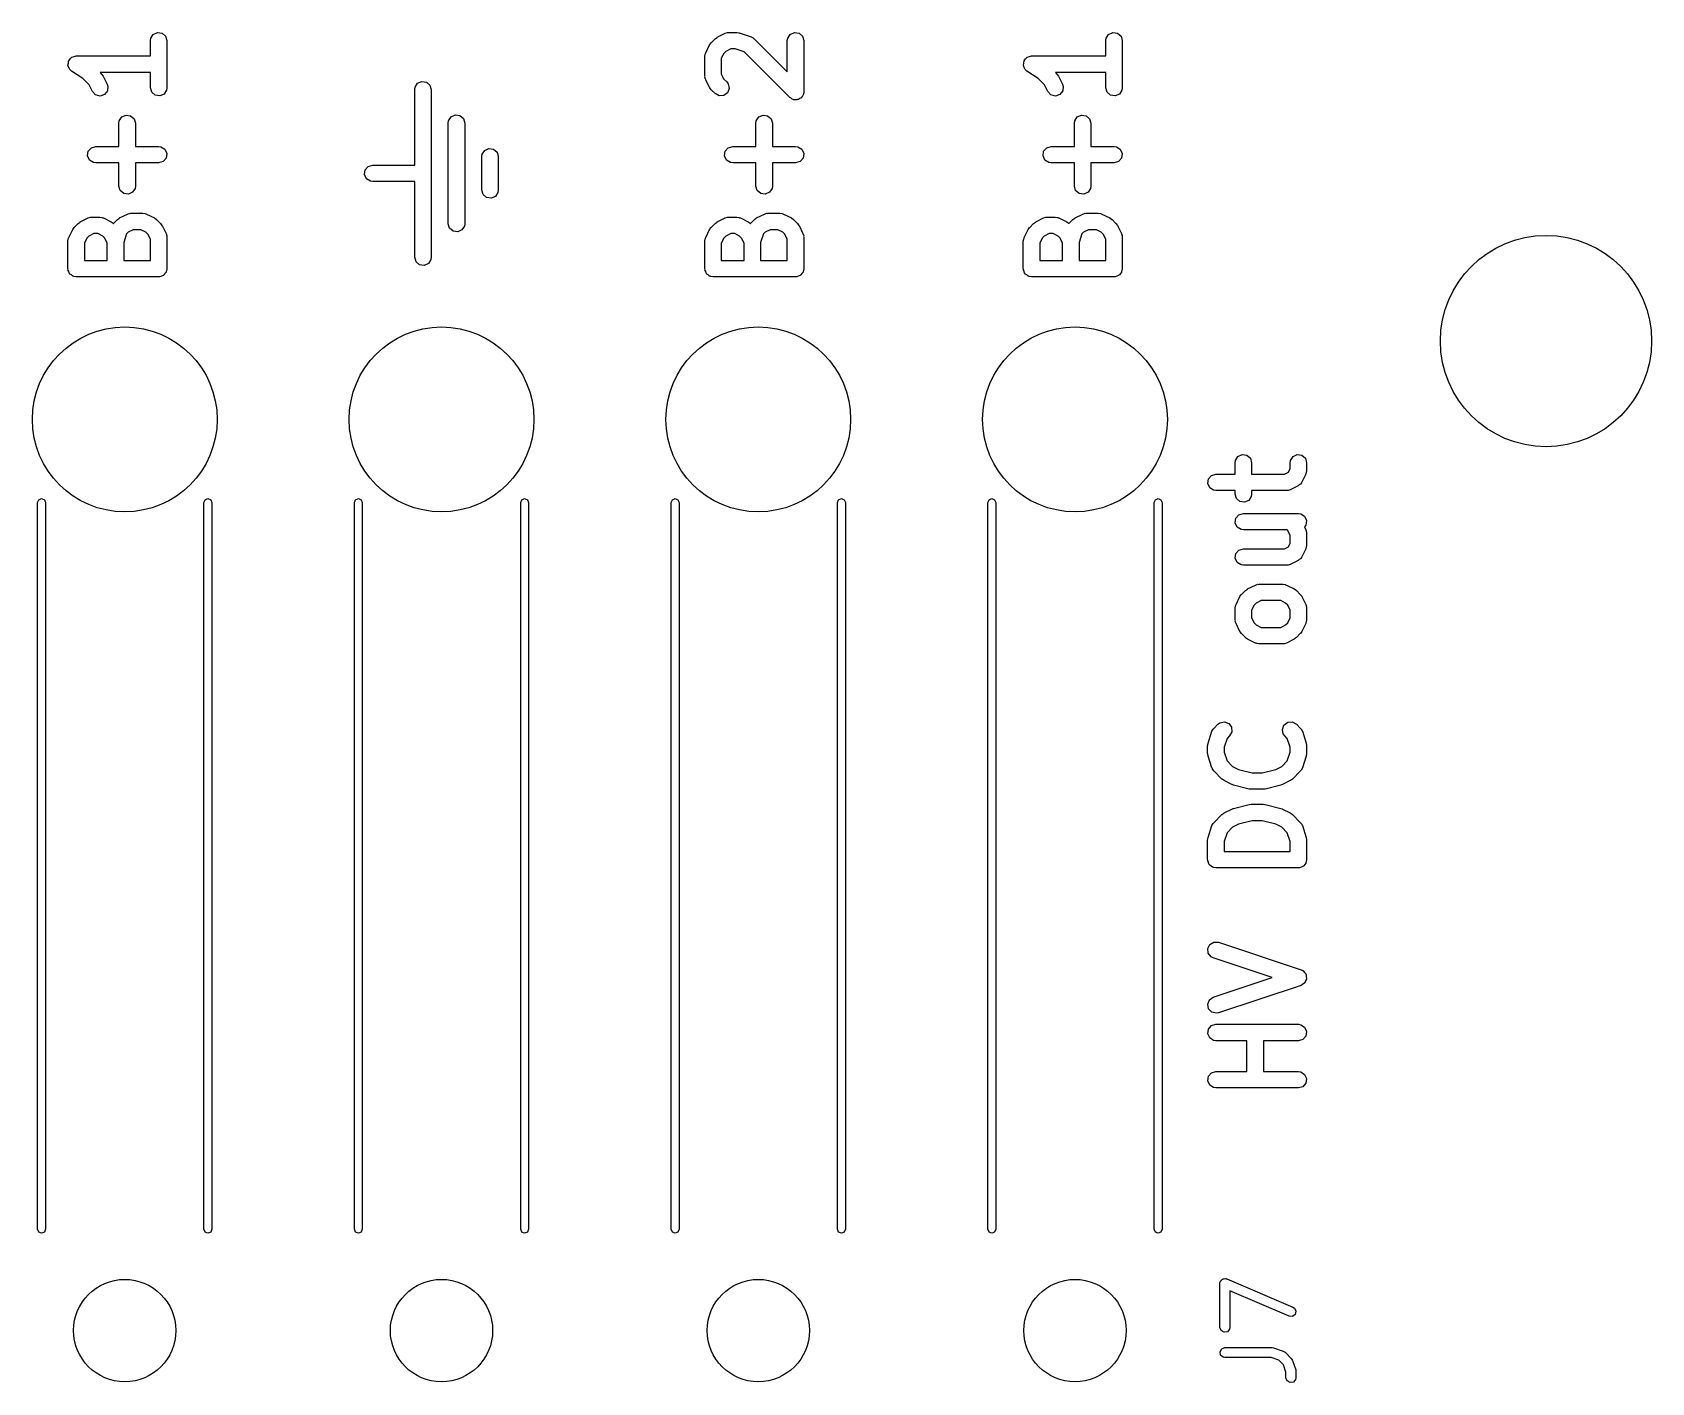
# Model space of a CAD drawing. Extents: x 37 to 259, y -144 to -45.
# Drawn here: x 91.36 to 115.9, y -65.3 to -44.85 of the extents above; entities that cross this region are included whole.
import ezdxf

# ---------------------------------------------------------------- set-up
doc = ezdxf.new("R2010")
doc.units = 0
doc.layers.add('BLACK', color=7, linetype='CONTINUOUS')

msp = doc.modelspace()

# ---------------------------------------------------------------- linework, layer by layer
at = {"layer": 'BLACK', "linetype": 'CONTINUOUS'}
for p, q in [((93.1556, -44.9445), (93.1938, -44.8854)), ((93.1938, -44.8854), (93.2579, -44.8563)), ((93.2579, -44.8563), (93.3275, -44.8664)), ((93.3275, -44.8664), (93.3807, -44.9125)), ((101.741, -44.9278), (101.86, -44.8682)), ((101.86, -44.8682), (101.894, -44.857)), ((101.894, -44.857), (101.905, -44.8582)), ((101.905, -44.8582), (101.916, -44.855)), ((101.916, -44.855), (102.035, -44.855)), ((102.035, -44.855), (102.07, -44.8602)), ((102.07, -44.8602), (102.072, -44.8614)), ((102.072, -44.8614), (102.074, -44.8615)), ((102.074, -44.8615), (102.253, -44.921)), ((102.808, -44.9445), (102.846, -44.8854)), ((102.846, -44.8854), (102.91, -44.8563)), ((102.91, -44.8563), (102.98, -44.8664)), ((102.98, -44.8664), (103.033, -44.9125)), ((107.634, -44.9445), (107.672, -44.8854)), ((107.672, -44.8854), (107.736, -44.8563)), ((107.736, -44.8563), (107.806, -44.8664)), ((107.806, -44.8664), (107.859, -44.9125)), ((93.1505, -44.98), (93.1556, -44.9445)), ((93.1505, -45.2122), (93.1505, -44.98)), ((93.3807, -44.9125), (93.4005, -44.98)), ((93.4005, -44.98), (93.4005, -45.6943)), ((101.566, -45.1622), (101.625, -45.0432)), ((101.625, -45.0432), (101.646, -45.0137)), ((101.646, -45.0137), (101.648, -45.0126)), ((101.648, -45.0126), (101.649, -45.0107)), ((101.649, -45.0107), (101.708, -44.9512)), ((101.708, -44.9512), (101.737, -44.9297)), ((101.737, -44.9297), (101.739, -44.9293)), ((101.739, -44.9293), (101.741, -44.9278)), ((101.871, -45.1423), (101.84, -45.1731)), ((101.945, -45.105), (101.871, -45.1423)), ((102.014, -45.105), (101.945, -45.105)), ((102.146, -45.1488), (102.014, -45.105)), ((102.839, -45.8422), (102.146, -45.1488)), ((102.253, -44.921), (102.285, -44.9371)), ((102.285, -44.9371), (102.292, -44.9458)), ((102.292, -44.9458), (102.302, -44.9512)), ((102.302, -44.9512), (102.802, -45.4521)), ((102.802, -44.98), (102.808, -44.9445)), ((102.802, -45.4521), (102.802, -44.98)), ((103.033, -44.9125), (103.052, -44.98)), ((103.052, -44.98), (103.052, -45.7539)), ((107.628, -44.98), (107.634, -44.9445)), ((107.628, -45.2122), (107.628, -44.98)), ((107.859, -44.9125), (107.878, -44.98)), ((107.878, -44.98), (107.878, -45.6943)), ((91.9014, -45.3527), (91.9069, -45.3189)), ((91.9019, -45.3537), (91.9014, -45.3527)), ((91.9017, -45.3548), (91.9019, -45.3537)), ((91.9159, -45.3859), (91.9017, -45.3548)), ((91.9069, -45.3189), (91.9118, -45.2852)), ((91.9118, -45.2852), (91.9126, -45.2843)), ((91.9126, -45.2843), (91.9127, -45.2832)), ((91.9127, -45.2832), (91.9356, -45.2578)), ((91.9295, -45.4172), (91.9159, -45.3859)), ((91.9356, -45.2578), (91.9579, -45.232)), ((91.9579, -45.232), (91.959, -45.2317)), ((91.959, -45.2317), (91.9598, -45.2308)), ((91.9598, -45.2308), (91.9927, -45.2218)), ((91.9927, -45.2218), (92.0255, -45.2122)), ((92.0255, -45.2122), (93.1505, -45.2122)), ((101.552, -45.2181), (101.558, -45.1826)), ((101.552, -45.5158), (101.552, -45.2181)), ((101.558, -45.1826), (101.564, -45.1732)), ((101.564, -45.1732), (101.566, -45.1622)), ((101.84, -45.1731), (101.802, -45.2477)), ((101.802, -45.2477), (101.802, -45.4863)), ((106.379, -45.3527), (106.385, -45.3189)), ((106.38, -45.3537), (106.379, -45.3527)), ((106.38, -45.3548), (106.38, -45.3537)), ((106.394, -45.3859), (106.38, -45.3548)), ((106.385, -45.3189), (106.39, -45.2852)), ((106.39, -45.2852), (106.391, -45.2843)), ((106.391, -45.2832), (106.414, -45.2578)), ((106.391, -45.2843), (106.391, -45.2832)), ((106.407, -45.4172), (106.394, -45.3859)), ((106.414, -45.2578), (106.436, -45.232)), ((106.436, -45.232), (106.437, -45.2317)), ((106.437, -45.2317), (106.438, -45.2308)), ((106.438, -45.2308), (106.471, -45.2218)), ((106.471, -45.2218), (106.503, -45.2122)), ((106.503, -45.2122), (107.628, -45.2122)), ((91.9306, -45.4182), (91.9295, -45.4172)), ((91.9309, -45.4189), (91.9306, -45.4182)), ((91.9324, -45.4199), (91.9309, -45.4189)), ((91.9561, -45.4412), (91.9324, -45.4199)), ((92.1244, -45.5534), (91.9561, -45.4412)), ((92.2204, -45.6493), (92.1244, -45.5534)), ((93.1505, -45.4622), (92.3868, -45.4622)), ((92.3868, -45.4622), (92.4115, -45.4869)), ((92.4115, -45.4869), (92.4329, -45.5156)), ((92.4329, -45.5156), (92.4334, -45.5178)), ((92.4334, -45.5178), (92.4349, -45.5194)), ((92.4349, -45.5194), (92.4944, -45.6384)), ((92.4944, -45.6384), (92.5057, -45.6725)), ((93.1505, -45.6943), (93.1505, -45.4622)), ((97.1621, -45.6845), (97.2003, -45.6254)), ((97.2003, -45.6254), (97.2644, -45.5962)), ((97.2644, -45.5962), (97.334, -45.6063)), ((97.334, -45.6063), (97.3872, -45.6525)), ((101.556, -45.5265), (101.552, -45.5158)), ((101.554, -45.5376), (101.556, -45.5265)), ((101.566, -45.5717), (101.554, -45.5376)), ((101.625, -45.6907), (101.566, -45.5717)), ((101.802, -45.4863), (101.84, -45.5608)), ((101.84, -45.5608), (101.885, -45.6059)), ((101.885, -45.6059), (101.906, -45.6347)), ((101.906, -45.6347), (101.921, -45.7035)), ((106.409, -45.4182), (106.407, -45.4172)), ((106.409, -45.4189), (106.409, -45.4182)), ((106.41, -45.4199), (106.409, -45.4189)), ((106.434, -45.4412), (106.41, -45.4199)), ((106.602, -45.5534), (106.434, -45.4412)), ((106.698, -45.6493), (106.602, -45.5534)), ((107.628, -45.4622), (106.865, -45.4622)), ((106.865, -45.4622), (106.889, -45.4869)), ((106.889, -45.4869), (106.911, -45.5156)), ((106.911, -45.5156), (106.911, -45.5178)), ((106.911, -45.5178), (106.913, -45.5194)), ((106.913, -45.5194), (106.972, -45.6384)), ((106.972, -45.6384), (106.984, -45.6725)), ((107.628, -45.6943), (107.628, -45.4622)), ((92.2708, -45.7502), (92.2204, -45.6493)), ((92.3187, -45.8018), (92.2708, -45.7502)), ((92.3869, -45.8193), (92.3187, -45.8018)), ((92.4537, -45.7971), (92.3869, -45.8193)), ((92.498, -45.7424), (92.4537, -45.7971)), ((92.5057, -45.6725), (92.498, -45.7424)), ((93.1703, -45.7619), (93.1505, -45.6943)), ((93.2234, -45.808), (93.1703, -45.7619)), ((93.2931, -45.8181), (93.2234, -45.808)), ((93.3572, -45.789), (93.2931, -45.8181)), ((93.3953, -45.7298), (93.3572, -45.789)), ((93.4005, -45.6943), (93.3953, -45.7298)), ((97.157, -45.72), (97.1621, -45.6845)), ((97.157, -46.865), (97.157, -45.72)), ((97.3872, -45.6525), (97.407, -45.72)), ((97.407, -45.72), (97.407, -48.26)), ((101.627, -45.6923), (101.625, -45.6907)), ((101.627, -45.6945), (101.627, -45.6923)), ((101.649, -45.7232), (101.627, -45.6945)), ((101.708, -45.7827), (101.649, -45.7232)), ((101.77, -45.8165), (101.708, -45.7827)), ((101.84, -45.8115), (101.77, -45.8165)), ((101.896, -45.7694), (101.84, -45.8115)), ((101.921, -45.7035), (101.896, -45.7694)), ((102.859, -45.8529), (102.839, -45.8422)), ((102.875, -45.8675), (102.859, -45.8529)), ((102.889, -45.8695), (102.875, -45.8675)), ((102.901, -45.876), (102.889, -45.8695)), ((102.923, -45.8744), (102.901, -45.876)), ((102.945, -45.8776), (102.923, -45.8744)), ((102.957, -45.872), (102.945, -45.8776)), ((102.971, -45.871), (102.957, -45.872)), ((102.989, -45.8577), (102.971, -45.871)), ((103.009, -45.8485), (102.989, -45.8577)), ((103.017, -45.8371), (103.009, -45.8485)), ((103.027, -45.8289), (103.017, -45.8371)), ((103.035, -45.8081), (103.027, -45.8289)), ((103.047, -45.7894), (103.035, -45.8081)), ((103.051, -45.7673), (103.047, -45.7894)), ((103.052, -45.763), (103.051, -45.7673)), ((103.052, -45.7539), (103.052, -45.7603)), ((103.052, -45.7603), (103.052, -45.763)), ((106.749, -45.7502), (106.698, -45.6493)), ((106.797, -45.8018), (106.749, -45.7502)), ((106.865, -45.8193), (106.797, -45.8018)), ((106.932, -45.7971), (106.865, -45.8193)), ((106.976, -45.7424), (106.932, -45.7971)), ((106.984, -45.6725), (106.976, -45.7424)), ((107.648, -45.7619), (107.628, -45.6943)), ((107.701, -45.808), (107.648, -45.7619)), ((107.771, -45.8181), (107.701, -45.808)), ((107.835, -45.789), (107.771, -45.8181)), ((107.873, -45.7298), (107.835, -45.789)), ((107.878, -45.6943), (107.873, -45.7298)), ((92.7176, -46.1354), (92.7817, -46.1063)), ((92.7817, -46.1063), (92.8513, -46.1164)), ((92.8513, -46.1164), (92.9045, -46.1625)), ((97.7083, -46.1334), (97.7724, -46.1042)), ((97.7724, -46.1042), (97.842, -46.1143)), ((97.842, -46.1143), (97.8952, -46.1605)), ((102.37, -46.1354), (102.434, -46.1063)), ((102.434, -46.1063), (102.503, -46.1164)), ((102.503, -46.1164), (102.556, -46.1625)), ((107.196, -46.1354), (107.26, -46.1063)), ((107.26, -46.1063), (107.329, -46.1164)), ((107.329, -46.1164), (107.382, -46.1625)), ((92.6743, -46.23), (92.6794, -46.1945)), ((92.6743, -46.5812), (92.6743, -46.23)), ((92.6794, -46.1945), (92.7176, -46.1354)), ((92.9045, -46.1625), (92.9243, -46.23)), ((92.9243, -46.23), (92.9243, -46.5812)), ((97.665, -46.228), (97.6701, -46.1925)), ((97.665, -47.752), (97.665, -46.228)), ((97.6701, -46.1925), (97.7083, -46.1334)), ((97.8952, -46.1605), (97.915, -46.228)), ((97.915, -46.228), (97.915, -47.752)), ((102.326, -46.23), (102.331, -46.1945)), ((102.326, -46.5812), (102.326, -46.23)), ((102.331, -46.1945), (102.37, -46.1354)), ((102.556, -46.1625), (102.576, -46.23)), ((102.576, -46.23), (102.576, -46.5812)), ((107.152, -46.23), (107.157, -46.1945)), ((107.152, -46.5812), (107.152, -46.23)), ((107.157, -46.1945), (107.196, -46.1354)), ((107.382, -46.1625), (107.402, -46.23)), ((107.402, -46.23), (107.402, -46.5812)), ((92.2094, -46.6542), (92.2556, -46.601)), ((92.2556, -46.601), (92.3231, -46.5812)), ((92.3231, -46.5812), (92.6743, -46.5812)), ((92.9243, -46.5812), (93.2755, -46.5812)), ((93.2755, -46.5812), (93.311, -46.5864)), ((93.311, -46.5864), (93.3701, -46.6246)), ((98.2163, -46.6414), (98.2804, -46.6122)), ((98.2804, -46.6122), (98.35, -46.6223)), ((101.861, -46.6542), (101.908, -46.601)), ((101.908, -46.601), (101.975, -46.5812)), ((101.975, -46.5812), (102.326, -46.5812)), ((102.576, -46.5812), (102.927, -46.5812)), ((102.927, -46.5812), (102.963, -46.5864)), ((102.963, -46.5864), (103.022, -46.6246)), ((106.687, -46.6542), (106.734, -46.601)), ((106.734, -46.601), (106.801, -46.5812)), ((106.801, -46.5812), (107.152, -46.5812)), ((107.402, -46.5812), (107.753, -46.5812)), ((107.753, -46.5812), (107.789, -46.5864)), ((107.789, -46.5864), (107.848, -46.6246)), ((92.1993, -46.7239), (92.2094, -46.6542)), ((92.2285, -46.7879), (92.1993, -46.7239)), ((92.2876, -46.8261), (92.2285, -46.7879)), ((92.3231, -46.8312), (92.2876, -46.8261)), ((92.6743, -46.8312), (92.3231, -46.8312)), ((92.6743, -47.1824), (92.6743, -46.8312)), ((93.2755, -46.8312), (92.9243, -46.8312)), ((92.9243, -46.8312), (92.9243, -47.1824)), ((93.343, -46.8114), (93.2755, -46.8312)), ((93.3891, -46.7583), (93.343, -46.8114)), ((93.3701, -46.6246), (93.3992, -46.6886)), ((93.3992, -46.6886), (93.3891, -46.7583)), ((96.4525, -46.8848), (96.52, -46.865)), ((96.52, -46.865), (97.157, -46.865)), ((98.173, -46.736), (98.1781, -46.7005)), ((98.173, -47.244), (98.173, -46.736)), ((98.1781, -46.7005), (98.2163, -46.6414)), ((98.35, -46.6223), (98.4032, -46.6685)), ((98.4032, -46.6685), (98.423, -46.736)), ((98.423, -46.736), (98.423, -47.244)), ((101.851, -46.7239), (101.861, -46.6542)), ((101.88, -46.7879), (101.851, -46.7239)), ((101.94, -46.8261), (101.88, -46.7879)), ((101.975, -46.8312), (101.94, -46.8261)), ((102.326, -46.8312), (101.975, -46.8312)), ((102.326, -47.1824), (102.326, -46.8312)), ((102.927, -46.8312), (102.576, -46.8312)), ((102.576, -46.8312), (102.576, -47.1824)), ((102.995, -46.8114), (102.927, -46.8312)), ((103.041, -46.7583), (102.995, -46.8114)), ((103.022, -46.6246), (103.051, -46.6886)), ((103.051, -46.6886), (103.041, -46.7583)), ((106.677, -46.7239), (106.687, -46.6542)), ((106.706, -46.7879), (106.677, -46.7239)), ((106.766, -46.8261), (106.706, -46.7879)), ((106.801, -46.8312), (106.766, -46.8261)), ((107.152, -46.8312), (106.801, -46.8312)), ((107.152, -47.1824), (107.152, -46.8312)), ((107.753, -46.8312), (107.402, -46.8312)), ((107.402, -46.8312), (107.402, -47.1824)), ((107.821, -46.8114), (107.753, -46.8312)), ((107.867, -46.7583), (107.821, -46.8114)), ((107.848, -46.6246), (107.877, -46.6886)), ((107.877, -46.6886), (107.867, -46.7583)), ((96.3962, -47.0076), (96.4063, -46.938)), ((96.4254, -47.0717), (96.3962, -47.0076)), ((96.4063, -46.938), (96.4525, -46.8848)), ((96.4845, -47.1099), (96.4254, -47.0717)), ((96.52, -47.115), (96.4845, -47.1099)), ((92.6941, -47.25), (92.6743, -47.1824)), ((92.7472, -47.2961), (92.6941, -47.25)), ((92.8169, -47.3062), (92.7472, -47.2961)), ((92.881, -47.2771), (92.8169, -47.3062)), ((92.9191, -47.2179), (92.881, -47.2771)), ((92.9243, -47.1824), (92.9191, -47.2179)), ((97.157, -47.115), (96.52, -47.115)), ((97.157, -48.26), (97.157, -47.115)), ((98.1928, -47.3115), (98.173, -47.244)), ((98.246, -47.3577), (98.1928, -47.3115)), ((98.3156, -47.3678), (98.246, -47.3577)), ((98.3797, -47.3386), (98.3156, -47.3678)), ((98.4179, -47.2795), (98.3797, -47.3386)), ((98.423, -47.244), (98.4179, -47.2795)), ((102.346, -47.25), (102.326, -47.1824)), ((102.399, -47.2961), (102.346, -47.25)), ((102.469, -47.3062), (102.399, -47.2961)), ((102.533, -47.2771), (102.469, -47.3062)), ((102.571, -47.2179), (102.533, -47.2771)), ((102.576, -47.1824), (102.571, -47.2179)), ((107.172, -47.25), (107.152, -47.1824)), ((107.225, -47.2961), (107.172, -47.25)), ((107.295, -47.3062), (107.225, -47.2961)), ((107.359, -47.2771), (107.295, -47.3062)), ((107.397, -47.2179), (107.359, -47.2771)), ((107.402, -47.1824), (107.397, -47.2179)), ((92.8029, -47.6063), (92.837, -47.5951)), ((92.837, -47.5951), (92.8481, -47.5963)), ((92.8481, -47.5963), (92.8588, -47.5931)), ((92.8588, -47.5931), (93.0374, -47.5931)), ((93.0374, -47.5931), (93.0729, -47.5983)), ((93.0729, -47.5983), (93.0823, -47.6044)), ((102.455, -47.6063), (102.489, -47.5951)), ((102.489, -47.5951), (102.5, -47.5963)), ((102.5, -47.5963), (102.511, -47.5931)), ((102.511, -47.5931), (102.689, -47.5931)), ((102.689, -47.5931), (102.725, -47.5983)), ((102.725, -47.5983), (102.734, -47.6044)), ((107.281, -47.6063), (107.315, -47.5951)), ((107.315, -47.5951), (107.326, -47.5963)), ((107.326, -47.5963), (107.337, -47.5931)), ((107.337, -47.5931), (107.515, -47.5931)), ((107.515, -47.5931), (107.551, -47.5983)), ((107.551, -47.5983), (107.56, -47.6044)), ((91.9137, -47.9599), (91.9732, -47.8408)), ((91.9732, -47.8408), (91.9937, -47.8114)), ((91.9937, -47.8114), (91.9956, -47.8102)), ((91.9956, -47.8102), (91.9966, -47.8083)), ((91.9966, -47.8083), (92.0561, -47.7488)), ((92.0561, -47.7488), (92.0849, -47.7273)), ((92.0849, -47.7273), (92.087, -47.7269)), ((92.087, -47.7269), (92.0886, -47.7254)), ((92.0886, -47.7254), (92.2077, -47.6659)), ((92.2077, -47.6659), (92.2417, -47.6546)), ((92.2417, -47.6546), (92.2528, -47.6558)), ((92.2528, -47.6558), (92.2636, -47.6527)), ((92.2636, -47.6527), (92.3826, -47.6527)), ((92.3826, -47.6527), (92.4181, -47.6578)), ((92.4181, -47.6578), (92.4275, -47.6639)), ((92.4275, -47.6639), (92.4385, -47.6659)), ((92.4385, -47.6659), (92.5576, -47.7254)), ((92.5576, -47.7254), (92.587, -47.7459)), ((92.587, -47.7459), (92.5881, -47.7478)), ((92.5881, -47.7478), (92.5901, -47.7488)), ((92.5901, -47.7488), (92.5912, -47.75)), ((92.5912, -47.75), (92.5918, -47.7488)), ((92.5918, -47.7488), (92.6514, -47.6893)), ((92.6514, -47.6893), (92.6801, -47.6678)), ((92.6801, -47.6678), (92.6823, -47.6674)), ((92.6823, -47.6674), (92.6839, -47.6659)), ((92.6839, -47.6659), (92.8029, -47.6063)), ((92.8883, -47.8431), (92.8138, -47.8804)), ((93.0079, -47.8431), (92.8883, -47.8431)), ((93.0824, -47.8804), (93.0079, -47.8431)), ((93.0823, -47.6044), (93.0933, -47.6063)), ((93.0933, -47.6063), (93.2123, -47.6659)), ((93.2123, -47.6659), (93.2418, -47.6863)), ((93.2418, -47.6863), (93.2429, -47.6882)), ((93.2429, -47.6882), (93.2448, -47.6893)), ((93.2448, -47.6893), (93.3043, -47.7488)), ((93.3043, -47.7488), (93.3258, -47.7775)), ((93.3258, -47.7775), (93.3263, -47.7797)), ((93.3263, -47.7797), (93.3278, -47.7813)), ((93.3278, -47.7813), (93.3873, -47.9003)), ((97.6848, -47.8195), (97.665, -47.752)), ((97.738, -47.8657), (97.6848, -47.8195)), ((97.8717, -47.8466), (97.8076, -47.8758)), ((97.9099, -47.7875), (97.8717, -47.8466)), ((97.915, -47.752), (97.9099, -47.7875)), ((101.566, -47.9599), (101.625, -47.8408)), ((101.625, -47.8408), (101.646, -47.8114)), ((101.646, -47.8114), (101.648, -47.8102)), ((101.648, -47.8102), (101.649, -47.8083)), ((101.649, -47.8083), (101.708, -47.7488)), ((101.708, -47.7488), (101.737, -47.7273)), ((101.737, -47.7273), (101.739, -47.7269)), ((101.739, -47.7269), (101.741, -47.7254)), ((101.741, -47.7254), (101.86, -47.6659)), ((101.86, -47.6659), (101.894, -47.6546)), ((101.894, -47.6546), (101.905, -47.6558)), ((101.905, -47.6558), (101.916, -47.6527)), ((101.916, -47.6527), (102.035, -47.6527)), ((102.035, -47.6527), (102.07, -47.6578)), ((102.07, -47.6578), (102.08, -47.6639)), ((102.08, -47.6639), (102.091, -47.6659)), ((102.091, -47.6659), (102.21, -47.7254)), ((102.21, -47.7254), (102.239, -47.7459)), ((102.239, -47.7459), (102.24, -47.7478)), ((102.24, -47.7478), (102.242, -47.7488)), ((102.242, -47.7488), (102.243, -47.75)), ((102.243, -47.75), (102.244, -47.7488)), ((102.244, -47.7488), (102.303, -47.6893)), ((102.303, -47.6893), (102.332, -47.6678)), ((102.332, -47.6678), (102.334, -47.6674)), ((102.334, -47.6674), (102.336, -47.6659)), ((102.336, -47.6659), (102.455, -47.6063)), ((102.54, -47.8431), (102.466, -47.8804)), ((102.66, -47.8431), (102.54, -47.8431)), ((102.734, -47.8804), (102.66, -47.8431)), ((102.734, -47.6044), (102.745, -47.6063)), ((102.745, -47.6063), (102.864, -47.6659)), ((102.864, -47.6659), (102.894, -47.6863)), ((102.894, -47.6863), (102.895, -47.6882)), ((102.895, -47.6882), (102.897, -47.6893)), ((102.897, -47.6893), (102.956, -47.7488)), ((102.956, -47.7488), (102.978, -47.7775)), ((102.978, -47.7775), (102.978, -47.7797)), ((102.978, -47.7797), (102.98, -47.7813)), ((102.98, -47.7813), (103.039, -47.9003)), ((106.392, -47.9599), (106.451, -47.8408)), ((106.451, -47.8408), (106.472, -47.8114)), ((106.472, -47.8114), (106.474, -47.8102)), ((106.474, -47.8102), (106.475, -47.8083)), ((106.475, -47.8083), (106.534, -47.7488)), ((106.534, -47.7488), (106.563, -47.7273)), ((106.563, -47.7273), (106.565, -47.7269)), ((106.565, -47.7269), (106.567, -47.7254)), ((106.567, -47.7254), (106.686, -47.6659)), ((106.686, -47.6659), (106.72, -47.6546)), ((106.72, -47.6546), (106.731, -47.6558)), ((106.731, -47.6558), (106.742, -47.6527)), ((106.742, -47.6527), (106.861, -47.6527)), ((106.861, -47.6527), (106.896, -47.6578)), ((106.896, -47.6578), (106.906, -47.6639)), ((106.906, -47.6639), (106.917, -47.6659)), ((106.917, -47.6659), (107.036, -47.7254)), ((107.036, -47.7254), (107.065, -47.7459)), ((107.065, -47.7459), (107.066, -47.7478)), ((107.066, -47.7478), (107.068, -47.7488)), ((107.068, -47.7488), (107.069, -47.75)), ((107.069, -47.75), (107.07, -47.7488)), ((107.07, -47.7488), (107.129, -47.6893)), ((107.129, -47.6893), (107.158, -47.6678)), ((107.158, -47.6678), (107.16, -47.6674)), ((107.16, -47.6674), (107.162, -47.6659)), ((107.162, -47.6659), (107.281, -47.6063)), ((107.366, -47.8431), (107.292, -47.8804)), ((107.486, -47.8431), (107.366, -47.8431)), ((107.56, -47.8804), (107.486, -47.8431)), ((107.56, -47.6044), (107.571, -47.6063)), ((107.571, -47.6063), (107.69, -47.6659)), ((107.69, -47.6659), (107.72, -47.6863)), ((107.72, -47.6863), (107.721, -47.6882)), ((107.721, -47.6882), (107.723, -47.6893)), ((107.723, -47.6893), (107.782, -47.7488)), ((107.782, -47.7488), (107.804, -47.7775)), ((107.804, -47.7775), (107.804, -47.7797)), ((107.804, -47.7797), (107.806, -47.7813)), ((107.806, -47.7813), (107.865, -47.9003)), ((91.9005, -48.0158), (91.9056, -47.9803)), ((91.9005, -48.4324), (91.9005, -48.0158)), ((91.9056, -47.9803), (91.9117, -47.9709)), ((91.9117, -47.9709), (91.9137, -47.9599)), ((92.1877, -47.9708), (92.1505, -48.0453)), ((92.1505, -48.0453), (92.1505, -48.3074)), ((92.2186, -47.9399), (92.1877, -47.9708)), ((92.2931, -47.9027), (92.2186, -47.9399)), ((92.3531, -47.9027), (92.2931, -47.9027)), ((92.4276, -47.9399), (92.3531, -47.9027)), ((92.4585, -47.9708), (92.4276, -47.9399)), ((92.4957, -48.0453), (92.4585, -47.9708)), ((92.4957, -48.3074), (92.4957, -48.0453)), ((92.7895, -47.9047), (92.7457, -48.036)), ((92.7457, -48.036), (92.7457, -48.3074)), ((92.8138, -47.8804), (92.7895, -47.9047)), ((93.1132, -47.9112), (93.0824, -47.8804)), ((93.1505, -47.9857), (93.1132, -47.9112)), ((93.1505, -48.3074), (93.1505, -47.9857)), ((93.3873, -47.9003), (93.3986, -47.9344)), ((93.3986, -47.9344), (93.3973, -47.9455)), ((93.3973, -47.9455), (93.4005, -47.9562)), ((93.4005, -47.9562), (93.4005, -48.4324)), ((97.8076, -47.8758), (97.738, -47.8657)), ((101.552, -48.0158), (101.558, -47.9803)), ((101.552, -48.4324), (101.552, -48.0158)), ((101.558, -47.9803), (101.564, -47.9709)), ((101.564, -47.9709), (101.566, -47.9599)), ((101.84, -47.9708), (101.802, -48.0453)), ((101.802, -48.0453), (101.802, -48.3074)), ((101.871, -47.9399), (101.84, -47.9708)), ((101.945, -47.9027), (101.871, -47.9399)), ((102.005, -47.9027), (101.945, -47.9027)), ((102.08, -47.9399), (102.005, -47.9027)), ((102.11, -47.9708), (102.08, -47.9399)), ((102.148, -48.0453), (102.11, -47.9708)), ((102.148, -48.3074), (102.148, -48.0453)), ((102.441, -47.9047), (102.398, -48.036)), ((102.398, -48.036), (102.398, -48.3074)), ((102.466, -47.8804), (102.441, -47.9047)), ((102.765, -47.9112), (102.734, -47.8804)), ((102.802, -47.9857), (102.765, -47.9112)), ((102.802, -48.3074), (102.802, -47.9857)), ((103.039, -47.9003), (103.051, -47.9344)), ((103.051, -47.9344), (103.049, -47.9455)), ((103.049, -47.9455), (103.052, -47.9562)), ((103.052, -47.9562), (103.052, -48.4324)), ((106.378, -48.0158), (106.384, -47.9803)), ((106.378, -48.4324), (106.378, -48.0158)), ((106.384, -47.9803), (106.39, -47.9709)), ((106.39, -47.9709), (106.392, -47.9599)), ((106.666, -47.9708), (106.628, -48.0453)), ((106.628, -48.0453), (106.628, -48.3074)), ((106.697, -47.9399), (106.666, -47.9708)), ((106.771, -47.9027), (106.697, -47.9399)), ((106.831, -47.9027), (106.771, -47.9027)), ((106.906, -47.9399), (106.831, -47.9027)), ((106.936, -47.9708), (106.906, -47.9399)), ((106.974, -48.0453), (106.936, -47.9708)), ((106.974, -48.3074), (106.974, -48.0453)), ((107.267, -47.9047), (107.224, -48.036)), ((107.224, -48.036), (107.224, -48.3074)), ((107.292, -47.8804), (107.267, -47.9047)), ((107.591, -47.9112), (107.56, -47.8804)), ((107.628, -47.9857), (107.591, -47.9112)), ((107.628, -48.3074), (107.628, -47.9857)), ((107.865, -47.9003), (107.877, -47.9344)), ((107.877, -47.9344), (107.875, -47.9455)), ((107.875, -47.9455), (107.878, -47.9562)), ((107.878, -47.9562), (107.878, -48.4324)), ((92.1505, -48.3074), (92.4957, -48.3074)), ((92.7457, -48.3074), (93.1505, -48.3074)), ((97.1768, -48.3275), (97.157, -48.26)), ((97.23, -48.3737), (97.1768, -48.3275)), ((97.4019, -48.2955), (97.3637, -48.3546)), ((97.407, -48.26), (97.4019, -48.2955)), ((101.802, -48.3074), (102.148, -48.3074)), ((102.398, -48.3074), (102.802, -48.3074)), ((106.628, -48.3074), (106.974, -48.3074)), ((107.224, -48.3074), (107.628, -48.3074)), ((91.903, -48.4411), (91.9005, -48.4324)), ((91.9017, -48.45), (91.903, -48.4411)), ((91.9128, -48.4743), (91.9017, -48.45)), ((91.9203, -48.5), (91.9128, -48.4743)), ((91.9271, -48.5059), (91.9203, -48.5)), ((91.9309, -48.5141), (91.9271, -48.5059)), ((91.9533, -48.5286), (91.9309, -48.5141)), ((91.9734, -48.5461), (91.9533, -48.5286)), ((91.9824, -48.5474), (91.9734, -48.5461)), ((91.99, -48.5523), (91.9824, -48.5474)), ((92.0255, -48.5574), (91.99, -48.5523)), ((93.2755, -48.5574), (92.0255, -48.5574)), ((93.2841, -48.5549), (93.2755, -48.5574)), ((93.2931, -48.5562), (93.2841, -48.5549)), ((93.3174, -48.5451), (93.2931, -48.5562)), ((93.343, -48.5376), (93.3174, -48.5451)), ((93.3489, -48.5308), (93.343, -48.5376)), ((93.3572, -48.5271), (93.3489, -48.5308)), ((93.3716, -48.5046), (93.3572, -48.5271)), ((93.3891, -48.4845), (93.3716, -48.5046)), ((93.3904, -48.4755), (93.3891, -48.4845)), ((93.3953, -48.4679), (93.3904, -48.4755)), ((93.4005, -48.4324), (93.3953, -48.4679)), ((97.2996, -48.3838), (97.23, -48.3737)), ((97.3637, -48.3546), (97.2996, -48.3838)), ((101.555, -48.4411), (101.552, -48.4324)), ((101.554, -48.45), (101.555, -48.4411)), ((101.565, -48.4743), (101.554, -48.45)), ((101.572, -48.5), (101.565, -48.4743)), ((101.579, -48.5059), (101.572, -48.5)), ((101.583, -48.5141), (101.579, -48.5059)), ((101.605, -48.5286), (101.583, -48.5141)), ((101.625, -48.5461), (101.605, -48.5286)), ((101.634, -48.5474), (101.625, -48.5461)), ((101.642, -48.5523), (101.634, -48.5474)), ((101.677, -48.5574), (101.642, -48.5523)), ((102.927, -48.5574), (101.677, -48.5574)), ((102.936, -48.5549), (102.927, -48.5574)), ((102.945, -48.5562), (102.936, -48.5549)), ((102.969, -48.5451), (102.945, -48.5562)), ((102.995, -48.5376), (102.969, -48.5451)), ((103.001, -48.5308), (102.995, -48.5376)), ((103.009, -48.5271), (103.001, -48.5308)), ((103.024, -48.5046), (103.009, -48.5271)), ((103.041, -48.4845), (103.024, -48.5046)), ((103.042, -48.4755), (103.041, -48.4845)), ((103.047, -48.4679), (103.042, -48.4755)), ((103.052, -48.4324), (103.047, -48.4679)), ((106.381, -48.4411), (106.378, -48.4324)), ((106.38, -48.45), (106.381, -48.4411)), ((106.391, -48.4743), (106.38, -48.45)), ((106.398, -48.5), (106.391, -48.4743)), ((106.405, -48.5059), (106.398, -48.5)), ((106.409, -48.5141), (106.405, -48.5059)), ((106.431, -48.5286), (106.409, -48.5141)), ((106.451, -48.5461), (106.431, -48.5286)), ((106.46, -48.5474), (106.451, -48.5461)), ((106.468, -48.5523), (106.46, -48.5474)), ((106.503, -48.5574), (106.468, -48.5523)), ((107.753, -48.5574), (106.503, -48.5574)), ((107.762, -48.5549), (107.753, -48.5574)), ((107.771, -48.5562), (107.762, -48.5549)), ((107.795, -48.5451), (107.771, -48.5562)), ((107.821, -48.5376), (107.795, -48.5451)), ((107.827, -48.5308), (107.821, -48.5376)), ((107.835, -48.5271), (107.827, -48.5308)), ((107.85, -48.5046), (107.835, -48.5271)), ((107.867, -48.4845), (107.85, -48.5046)), ((107.868, -48.4755), (107.867, -48.4845)), ((107.873, -48.4679), (107.868, -48.4755)), ((107.878, -48.4324), (107.873, -48.4679)), ((109.594, -51.3366), (109.632, -51.2775)), ((109.632, -51.2775), (109.697, -51.2483)), ((109.697, -51.2483), (109.766, -51.2584)), ((109.766, -51.2584), (109.819, -51.3046)), ((110.428, -51.3366), (110.466, -51.2775)), ((110.466, -51.2775), (110.53, -51.2483)), ((110.53, -51.2483), (110.6, -51.2584)), ((110.6, -51.2584), (110.653, -51.3046)), ((109.589, -51.3721), (109.594, -51.3366)), ((109.589, -51.5447), (109.589, -51.3721)), ((109.819, -51.3046), (109.839, -51.3721)), ((109.839, -51.3721), (109.839, -51.5447)), ((110.339, -51.5447), (110.395, -51.517)), ((110.395, -51.517), (110.422, -51.4616)), ((110.422, -51.3721), (110.428, -51.3366)), ((110.422, -51.4616), (110.422, -51.3721)), ((110.653, -51.3046), (110.672, -51.3721)), ((110.667, -51.5266), (110.661, -51.536)), ((110.672, -51.4911), (110.667, -51.5266)), ((110.672, -51.3721), (110.672, -51.4911)), ((109.174, -51.6873), (109.184, -51.6177)), ((109.203, -51.7514), (109.174, -51.6873)), ((109.184, -51.6177), (109.23, -51.5645)), ((109.262, -51.7896), (109.203, -51.7514)), ((109.23, -51.5645), (109.297, -51.5447)), ((109.297, -51.5447), (109.589, -51.5447)), ((109.839, -51.5447), (110.339, -51.5447)), ((110.544, -51.722), (110.425, -51.7815)), ((110.56, -51.7069), (110.544, -51.722)), ((110.579, -51.6955), (110.56, -51.7069)), ((110.592, -51.6772), (110.579, -51.6955)), ((110.595, -51.6741), (110.592, -51.6772)), ((110.596, -51.6714), (110.595, -51.6741)), ((110.6, -51.6661), (110.596, -51.6714)), ((110.659, -51.547), (110.6, -51.6661)), ((110.661, -51.536), (110.659, -51.547)), ((91.442, -51.976), (91.4596, -51.9336)), ((91.442, -62.981), (91.442, -51.976)), ((91.4596, -51.9336), (91.502, -51.916)), ((91.502, -51.916), (91.5444, -51.9336)), ((91.5444, -51.9336), (91.562, -51.976)), ((91.562, -51.976), (91.562, -62.981)), ((93.962, -51.976), (93.9796, -51.9336)), ((93.962, -62.981), (93.962, -51.976)), ((93.9796, -51.9336), (94.022, -51.916)), ((94.022, -51.916), (94.0644, -51.9336)), ((94.0644, -51.9336), (94.082, -51.976)), ((94.082, -51.976), (94.082, -62.981)), ((96.242, -51.976), (96.2596, -51.9336)), ((96.242, -62.981), (96.242, -51.976)), ((96.2596, -51.9336), (96.302, -51.916)), ((96.302, -51.916), (96.3444, -51.9336)), ((96.3444, -51.9336), (96.362, -51.976)), ((96.362, -51.976), (96.362, -62.981)), ((98.762, -51.976), (98.7796, -51.9336)), ((98.762, -62.981), (98.762, -51.976)), ((98.7796, -51.9336), (98.822, -51.916)), ((98.822, -51.916), (98.8644, -51.9336)), ((98.8644, -51.9336), (98.882, -51.976)), ((98.882, -51.976), (98.882, -62.981)), ((101.042, -51.976), (101.06, -51.9336)), ((101.042, -62.981), (101.042, -51.976)), ((101.06, -51.9336), (101.102, -51.916)), ((101.102, -51.916), (101.144, -51.9336)), ((101.144, -51.9336), (101.162, -51.976)), ((101.162, -51.976), (101.162, -62.981)), ((103.562, -51.976), (103.58, -51.9336)), ((103.562, -62.981), (103.562, -51.976)), ((103.58, -51.9336), (103.622, -51.916)), ((103.622, -51.916), (103.664, -51.9336)), ((103.664, -51.9336), (103.682, -51.976)), ((103.682, -51.976), (103.682, -62.981)), ((105.842, -51.976), (105.86, -51.9336)), ((105.842, -62.981), (105.842, -51.976)), ((105.86, -51.9336), (105.902, -51.916)), ((105.902, -51.916), (105.944, -51.9336)), ((105.944, -51.9336), (105.962, -51.976)), ((105.962, -51.976), (105.962, -62.981)), ((108.362, -51.976), (108.38, -51.9336)), ((108.362, -62.981), (108.362, -51.976)), ((108.38, -51.9336), (108.422, -51.916)), ((108.422, -51.916), (108.464, -51.9336)), ((108.464, -51.9336), (108.482, -51.976)), ((108.482, -51.976), (108.482, -62.981)), ((109.297, -51.7947), (109.262, -51.7896)), ((109.589, -51.7947), (109.297, -51.7947)), ((109.589, -51.8483), (109.589, -51.7947)), ((109.609, -51.9158), (109.589, -51.8483)), ((109.662, -51.9619), (109.609, -51.9158)), ((109.732, -51.972), (109.662, -51.9619)), ((109.796, -51.9429), (109.732, -51.972)), ((109.834, -51.8838), (109.796, -51.9429)), ((109.839, -51.8483), (109.834, -51.8838)), ((110.369, -51.7947), (109.839, -51.7947)), ((109.839, -51.7947), (109.839, -51.8483)), ((110.38, -51.7916), (110.369, -51.7947)), ((110.391, -51.7928), (110.38, -51.7916)), ((110.425, -51.7815), (110.391, -51.7928)), ((109.59, -52.2826), (109.6, -52.2129)), ((109.6, -52.2129), (109.647, -52.1598)), ((109.647, -52.1598), (109.714, -52.14)), ((109.714, -52.14), (110.547, -52.14)), ((110.547, -52.14), (110.583, -52.1451)), ((110.583, -52.1451), (110.642, -52.1833)), ((110.642, -52.1833), (110.671, -52.2473)), ((110.671, -52.2473), (110.661, -52.317)), ((109.62, -52.3466), (109.59, -52.2826)), ((109.679, -52.3848), (109.62, -52.3466)), ((109.714, -52.39), (109.679, -52.3848)), ((110.377, -52.39), (109.714, -52.39)), ((110.385, -52.3985), (110.377, -52.39)), ((110.422, -52.473), (110.385, -52.3985)), ((110.422, -52.5926), (110.422, -52.473)), ((110.661, -52.317), (110.638, -52.3442)), ((110.638, -52.3442), (110.659, -52.3876)), ((110.659, -52.3876), (110.671, -52.4217)), ((110.671, -52.4217), (110.669, -52.4328)), ((110.669, -52.4328), (110.672, -52.4435)), ((110.672, -52.4435), (110.672, -52.6221)), ((109.59, -52.8183), (109.6, -52.7486)), ((109.6, -52.7486), (109.647, -52.6955)), ((109.647, -52.6955), (109.714, -52.6757)), ((109.714, -52.6757), (110.339, -52.6757)), ((110.339, -52.6757), (110.395, -52.648)), ((110.395, -52.648), (110.422, -52.5926)), ((110.659, -52.678), (110.6, -52.797)), ((110.661, -52.667), (110.659, -52.678)), ((110.667, -52.6576), (110.661, -52.667)), ((110.672, -52.6221), (110.667, -52.6576)), ((109.62, -52.8823), (109.59, -52.8183)), ((109.679, -52.9205), (109.62, -52.8823)), ((109.714, -52.9257), (109.679, -52.9205)), ((110.369, -52.9257), (109.714, -52.9257)), ((110.38, -52.9225), (110.369, -52.9257)), ((110.391, -52.9237), (110.38, -52.9225)), ((110.425, -52.9125), (110.391, -52.9237)), ((110.544, -52.8529), (110.425, -52.9125)), ((110.56, -52.8378), (110.544, -52.8529)), ((110.579, -52.8265), (110.56, -52.8378)), ((110.592, -52.8082), (110.579, -52.8265)), ((110.595, -52.805), (110.592, -52.8082)), ((110.596, -52.8023), (110.595, -52.805)), ((110.6, -52.797), (110.596, -52.8023)), ((109.777, -53.2841), (109.896, -53.2246)), ((109.896, -53.2246), (109.93, -53.2133)), ((109.93, -53.2133), (109.942, -53.2145)), ((109.942, -53.2145), (109.952, -53.2114)), ((109.952, -53.2114), (110.309, -53.2114)), ((110.309, -53.2114), (110.345, -53.2165)), ((110.345, -53.2165), (110.354, -53.2226)), ((110.354, -53.2226), (110.365, -53.2246)), ((110.365, -53.2246), (110.484, -53.2841)), ((109.602, -53.5186), (109.662, -53.3995)), ((109.662, -53.3995), (109.682, -53.3701)), ((109.682, -53.3701), (109.684, -53.369)), ((109.684, -53.369), (109.685, -53.367)), ((109.685, -53.367), (109.745, -53.3075)), ((109.745, -53.3075), (109.774, -53.2861)), ((109.774, -53.2861), (109.776, -53.2856)), ((109.776, -53.2856), (109.777, -53.2841)), ((109.982, -53.4614), (109.907, -53.4986)), ((110.28, -53.4614), (109.982, -53.4614)), ((110.354, -53.4986), (110.28, -53.4614)), ((110.484, -53.2841), (110.514, -53.3046)), ((110.514, -53.3046), (110.515, -53.3065)), ((110.515, -53.3065), (110.517, -53.3075)), ((110.517, -53.3075), (110.576, -53.367)), ((110.576, -53.367), (110.598, -53.3958)), ((110.598, -53.3958), (110.598, -53.3979)), ((110.598, -53.3979), (110.6, -53.3995)), ((110.6, -53.3995), (110.659, -53.5186)), ((109.589, -53.5745), (109.594, -53.539)), ((109.589, -53.753), (109.589, -53.5745)), ((109.594, -53.539), (109.6, -53.5296)), ((109.6, -53.5296), (109.602, -53.5186)), ((109.876, -53.5295), (109.839, -53.604)), ((109.839, -53.604), (109.839, -53.7235)), ((109.839, -53.7235), (109.876, -53.7981)), ((109.907, -53.4986), (109.876, -53.5295)), ((110.385, -53.5295), (110.354, -53.4986)), ((110.422, -53.604), (110.385, -53.5295)), ((110.385, -53.798), (110.422, -53.7235)), ((110.422, -53.7235), (110.422, -53.604)), ((110.659, -53.5186), (110.671, -53.5526)), ((110.671, -53.5526), (110.669, -53.5637)), ((110.669, -53.5637), (110.672, -53.5745)), ((110.672, -53.5745), (110.672, -53.753)), ((109.592, -53.7638), (109.589, -53.753)), ((109.591, -53.7749), (109.592, -53.7638)), ((109.602, -53.8089), (109.591, -53.7749)), ((109.662, -53.928), (109.602, -53.8089)), ((109.663, -53.9296), (109.662, -53.928)), ((109.664, -53.9317), (109.663, -53.9296)), ((109.685, -53.9605), (109.664, -53.9317)), ((109.745, -54.02), (109.685, -53.9605)), ((109.876, -53.7981), (109.907, -53.8289)), ((109.907, -53.8289), (109.982, -53.8661)), ((109.982, -53.8661), (110.28, -53.8661)), ((110.28, -53.8661), (110.354, -53.8289)), ((110.354, -53.8289), (110.385, -53.798)), ((110.576, -53.9605), (110.517, -54.02)), ((110.577, -53.9586), (110.576, -53.9605)), ((110.579, -53.9574), (110.577, -53.9586)), ((110.6, -53.928), (110.579, -53.9574)), ((110.659, -53.8089), (110.6, -53.928)), ((110.661, -53.7979), (110.659, -53.8089)), ((110.667, -53.7885), (110.661, -53.7979)), ((110.672, -53.753), (110.667, -53.7885)), ((109.747, -54.0211), (109.745, -54.02)), ((109.748, -54.0229), (109.747, -54.0211)), ((109.777, -54.0434), (109.748, -54.0229)), ((109.896, -54.1029), (109.777, -54.0434)), ((109.907, -54.1049), (109.896, -54.1029)), ((109.917, -54.111), (109.907, -54.1049)), ((109.952, -54.1161), (109.917, -54.111)), ((110.309, -54.1161), (109.952, -54.1161)), ((110.32, -54.113), (110.309, -54.1161)), ((110.331, -54.1142), (110.32, -54.113)), ((110.365, -54.1029), (110.331, -54.1142)), ((110.484, -54.0434), (110.365, -54.1029)), ((110.486, -54.0419), (110.484, -54.0434)), ((110.488, -54.0415), (110.486, -54.0419)), ((110.517, -54.02), (110.488, -54.0415)), ((109.179, -55.6183), (109.238, -55.4397)), ((109.238, -55.4397), (109.255, -55.4077)), ((109.255, -55.4077), (109.263, -55.4007)), ((109.263, -55.4007), (109.269, -55.3909)), ((109.269, -55.3909), (109.328, -55.3313)), ((109.328, -55.3313), (109.357, -55.3099)), ((109.357, -55.3099), (109.426, -55.295)), ((109.426, -55.295), (109.492, -55.3198)), ((109.492, -55.3198), (109.534, -55.3761)), ((109.539, -55.4463), (109.505, -55.5081)), ((109.534, -55.3761), (109.539, -55.4463)), ((110.304, -55.4106), (110.328, -55.3447)), ((110.319, -55.4794), (110.304, -55.4106)), ((110.328, -55.3447), (110.385, -55.3026)), ((110.385, -55.3026), (110.455, -55.2976)), ((110.455, -55.2976), (110.517, -55.3313)), ((110.517, -55.3313), (110.576, -55.3909)), ((110.576, -55.3909), (110.598, -55.4196)), ((110.598, -55.4196), (110.6, -55.4305)), ((110.6, -55.4305), (110.607, -55.4397)), ((110.607, -55.4397), (110.666, -55.6183)), ((109.172, -55.6578), (109.178, -55.6223)), ((109.172, -55.7769), (109.172, -55.6578)), ((109.178, -55.6223), (109.179, -55.6205)), ((109.179, -55.6205), (109.179, -55.6183)), ((109.466, -55.5468), (109.422, -55.6781)), ((109.422, -55.6781), (109.422, -55.7566)), ((109.505, -55.5081), (109.466, -55.5468)), ((110.34, -55.5081), (110.319, -55.4794)), ((110.379, -55.5468), (110.34, -55.5081)), ((110.422, -55.6781), (110.379, -55.5468)), ((110.422, -55.7566), (110.422, -55.6781)), ((110.666, -55.6183), (110.672, -55.6536)), ((110.672, -55.6536), (110.672, -55.6557)), ((110.672, -55.6557), (110.672, -55.6578)), ((110.672, -55.6578), (110.672, -55.7769)), ((109.173, -55.779), (109.172, -55.7769)), ((109.173, -55.7811), (109.173, -55.779)), ((109.179, -55.8164), (109.173, -55.7811)), ((109.238, -55.995), (109.179, -55.8164)), ((109.422, -55.7566), (109.466, -55.8879)), ((109.466, -55.8879), (109.55, -55.9717)), ((110.295, -55.9717), (110.379, -55.8879)), ((110.379, -55.8879), (110.422, -55.7566)), ((110.666, -55.8164), (110.607, -55.995)), ((110.667, -55.8124), (110.666, -55.8142)), ((110.666, -55.8142), (110.666, -55.8164)), ((110.672, -55.7769), (110.667, -55.8124)), ((109.245, -56.0041), (109.238, -55.995)), ((109.247, -56.0151), (109.245, -56.0041)), ((109.269, -56.0438), (109.247, -56.0151)), ((109.388, -56.1629), (109.269, -56.0438)), ((109.39, -56.1639), (109.388, -56.1629)), ((109.391, -56.1658), (109.39, -56.1639)), ((109.42, -56.1863), (109.391, -56.1658)), ((109.539, -56.2458), (109.42, -56.1863)), ((109.55, -55.9717), (109.639, -56.0161)), ((109.639, -56.0161), (109.849, -56.0685)), ((109.849, -56.0685), (109.996, -56.0685)), ((109.996, -56.0685), (110.206, -56.0161)), ((110.206, -56.0161), (110.295, -55.9717)), ((110.425, -56.1863), (110.306, -56.2458)), ((110.426, -56.1848), (110.425, -56.1863)), ((110.429, -56.1843), (110.426, -56.1848)), ((110.457, -56.1629), (110.429, -56.1843)), ((110.576, -56.0438), (110.457, -56.1629)), ((110.582, -56.034), (110.576, -56.0438)), ((110.59, -56.027), (110.582, -56.034)), ((110.607, -55.995), (110.59, -56.027)), ((109.544, -56.2466), (109.539, -56.2458)), ((109.565, -56.2553), (109.544, -56.2466)), ((109.803, -56.3148), (109.565, -56.2553)), ((109.806, -56.3146), (109.803, -56.3148)), ((109.833, -56.3185), (109.806, -56.3146)), ((110.012, -56.3185), (109.833, -56.3185)), ((110.015, -56.3175), (110.012, -56.3185)), ((110.042, -56.3148), (110.015, -56.3175)), ((110.28, -56.2553), (110.042, -56.3148)), ((110.284, -56.253), (110.28, -56.2553)), ((110.306, -56.2458), (110.284, -56.253)), ((109.388, -56.7004), (109.416, -56.6789)), ((109.416, -56.6789), (109.419, -56.6784)), ((109.419, -56.6784), (109.42, -56.677)), ((109.42, -56.677), (109.539, -56.6174)), ((109.539, -56.6174), (109.561, -56.6103)), ((109.561, -56.6103), (109.565, -56.608)), ((109.565, -56.608), (109.803, -56.5484)), ((109.803, -56.5484), (109.83, -56.5457)), ((109.83, -56.5457), (109.833, -56.5447)), ((109.833, -56.5447), (110.012, -56.5447)), ((110.012, -56.5447), (110.038, -56.5486)), ((110.038, -56.5486), (110.042, -56.5484)), ((110.042, -56.5484), (110.28, -56.608)), ((110.28, -56.608), (110.301, -56.6166)), ((110.301, -56.6166), (110.306, -56.6174)), ((110.306, -56.6174), (110.425, -56.677)), ((110.425, -56.677), (110.454, -56.6974)), ((109.179, -57.0469), (109.238, -56.8683)), ((109.238, -56.8683), (109.255, -56.8362)), ((109.255, -56.8362), (109.263, -56.8292)), ((109.263, -56.8292), (109.269, -56.8194)), ((109.269, -56.8194), (109.388, -56.7004)), ((109.55, -56.8915), (109.466, -56.9753)), ((109.639, -56.8472), (109.55, -56.8915)), ((109.849, -56.7947), (109.639, -56.8472)), ((109.996, -56.7947), (109.849, -56.7947)), ((110.206, -56.8472), (109.996, -56.7947)), ((110.295, -56.8915), (110.206, -56.8472)), ((110.379, -56.9753), (110.295, -56.8915)), ((110.454, -56.6974), (110.455, -56.6993)), ((110.455, -56.6993), (110.457, -56.7004)), ((110.457, -56.7004), (110.576, -56.8194)), ((110.576, -56.8194), (110.598, -56.8482)), ((110.598, -56.8482), (110.6, -56.8591)), ((110.6, -56.8591), (110.607, -56.8683)), ((110.607, -56.8683), (110.666, -57.0469)), ((109.172, -57.0864), (109.178, -57.0509)), ((109.172, -57.384), (109.172, -57.0864)), ((109.178, -57.0509), (109.179, -57.049)), ((109.179, -57.049), (109.179, -57.0469)), ((109.466, -56.9753), (109.422, -57.1067)), ((109.422, -57.1067), (109.422, -57.259)), ((110.422, -57.1067), (110.379, -56.9753)), ((110.422, -57.259), (110.422, -57.1067)), ((110.666, -57.0469), (110.672, -57.0822)), ((110.672, -57.0822), (110.672, -57.0843)), ((110.672, -57.0843), (110.672, -57.0864)), ((110.672, -57.0864), (110.672, -57.384)), ((109.175, -57.3927), (109.172, -57.384)), ((109.174, -57.4016), (109.175, -57.3927)), ((109.185, -57.4259), (109.174, -57.4016)), ((109.422, -57.259), (110.422, -57.259)), ((110.672, -57.384), (110.667, -57.4195)), ((109.192, -57.4515), (109.185, -57.4259)), ((109.199, -57.4575), (109.192, -57.4515)), ((109.203, -57.4657), (109.199, -57.4575)), ((109.225, -57.4802), (109.203, -57.4657)), ((109.245, -57.4977), (109.225, -57.4802)), ((109.254, -57.499), (109.245, -57.4977)), ((109.262, -57.5039), (109.254, -57.499)), ((109.297, -57.509), (109.262, -57.5039)), ((110.547, -57.509), (109.297, -57.509)), ((110.556, -57.5065), (110.547, -57.509)), ((110.565, -57.5078), (110.556, -57.5065)), ((110.589, -57.4967), (110.565, -57.5078)), ((110.615, -57.4892), (110.589, -57.4967)), ((110.621, -57.4824), (110.615, -57.4892)), ((110.629, -57.4786), (110.621, -57.4824)), ((110.644, -57.4562), (110.629, -57.4786)), ((110.661, -57.436), (110.644, -57.4562)), ((110.662, -57.4271), (110.661, -57.436)), ((110.667, -57.4195), (110.662, -57.4271)), ((109.206, -58.6677), (109.267, -58.6319)), ((109.267, -58.6319), (109.337, -58.6345)), ((109.337, -58.6345), (110.587, -59.0511)), ((109.175, -58.7306), (109.206, -58.6677)), ((109.182, -58.8006), (109.175, -58.7306)), ((109.226, -58.8555), (109.182, -58.8006)), ((109.258, -58.8716), (109.226, -58.8555)), ((110.152, -59.1697), (109.258, -58.8716)), ((110.587, -59.0511), (110.607, -59.0612)), ((110.607, -59.0612), (110.611, -59.0623)), ((110.611, -59.0623), (110.613, -59.0644)), ((110.613, -59.0644), (110.619, -59.0672)), ((110.619, -59.0672), (110.638, -59.0913)), ((110.638, -59.0913), (110.659, -59.1139)), ((110.659, -59.1139), (110.66, -59.1185)), ((110.66, -59.1185), (110.663, -59.1221)), ((110.663, -59.1221), (110.666, -59.1528)), ((109.258, -59.4678), (110.152, -59.1697)), ((110.587, -59.2883), (109.337, -59.705)), ((110.612, -59.2707), (110.587, -59.2883)), ((110.639, -59.255), (110.612, -59.2707)), ((110.641, -59.2508), (110.639, -59.255)), ((110.645, -59.2481), (110.641, -59.2508)), ((110.657, -59.2197), (110.645, -59.2481)), ((110.67, -59.1921), (110.657, -59.2197)), ((110.666, -59.1528), (110.672, -59.1831)), ((110.672, -59.1831), (110.67, -59.1875)), ((110.67, -59.1875), (110.67, -59.1921)), ((109.173, -59.573), (109.2, -59.5079)), ((109.186, -59.6422), (109.173, -59.573)), ((109.2, -59.5079), (109.258, -59.4678)), ((109.234, -59.6938), (109.186, -59.6422)), ((109.302, -59.7113), (109.234, -59.6938)), ((109.337, -59.705), (109.302, -59.7113)), ((109.174, -60.0207), (109.184, -59.951)), ((109.203, -60.0847), (109.174, -60.0207)), ((109.184, -59.951), (109.23, -59.8979)), ((109.262, -60.1229), (109.203, -60.0847)), ((109.23, -59.8979), (109.297, -59.878)), ((109.297, -59.878), (110.547, -59.878)), ((110.547, -59.878), (110.583, -59.8832)), ((110.615, -60.1082), (110.547, -60.128)), ((110.583, -59.8832), (110.642, -59.9214)), ((110.661, -60.0551), (110.615, -60.1082)), ((110.642, -59.9214), (110.671, -59.9854)), ((110.671, -59.9854), (110.661, -60.0551)), ((109.297, -60.128), (109.262, -60.1229)), ((109.768, -60.128), (109.297, -60.128)), ((109.768, -60.5923), (109.768, -60.128)), ((110.547, -60.128), (110.018, -60.128)), ((110.018, -60.128), (110.018, -60.5923)), ((109.23, -60.6121), (109.297, -60.5923)), ((109.297, -60.5923), (109.768, -60.5923)), ((110.018, -60.5923), (110.547, -60.5923)), ((110.547, -60.5923), (110.583, -60.5975)), ((110.583, -60.5975), (110.642, -60.6357)), ((109.174, -60.7349), (109.184, -60.6653)), ((109.203, -60.799), (109.174, -60.7349)), ((109.184, -60.6653), (109.23, -60.6121)), ((109.262, -60.8372), (109.203, -60.799)), ((109.297, -60.8423), (109.262, -60.8372)), ((110.547, -60.8423), (109.297, -60.8423)), ((110.615, -60.8225), (110.547, -60.8423)), ((110.661, -60.7694), (110.615, -60.8225)), ((110.642, -60.6357), (110.671, -60.6997)), ((110.671, -60.6997), (110.661, -60.7694)), ((91.4596, -63.0234), (91.442, -62.981)), ((91.502, -63.041), (91.4596, -63.0234)), ((91.5444, -63.0234), (91.502, -63.041)), ((91.562, -62.981), (91.5444, -63.0234)), ((93.9796, -63.0234), (93.962, -62.981)), ((94.022, -63.041), (93.9796, -63.0234)), ((94.0644, -63.0234), (94.022, -63.041)), ((94.082, -62.981), (94.0644, -63.0234)), ((96.2596, -63.0234), (96.242, -62.981)), ((96.302, -63.041), (96.2596, -63.0234)), ((96.3444, -63.0234), (96.302, -63.041)), ((96.362, -62.981), (96.3444, -63.0234)), ((98.7796, -63.0234), (98.762, -62.981)), ((98.822, -63.041), (98.7796, -63.0234)), ((98.8644, -63.0234), (98.822, -63.041)), ((98.882, -62.981), (98.8644, -63.0234)), ((101.06, -63.0234), (101.042, -62.981)), ((101.102, -63.041), (101.06, -63.0234)), ((101.144, -63.0234), (101.102, -63.041)), ((101.162, -62.981), (101.144, -63.0234)), ((103.58, -63.0234), (103.562, -62.981)), ((103.622, -63.041), (103.58, -63.0234)), ((103.664, -63.0234), (103.622, -63.041)), ((103.682, -62.981), (103.664, -63.0234)), ((105.86, -63.0234), (105.842, -62.981)), ((105.902, -63.041), (105.86, -63.0234)), ((105.944, -63.0234), (105.902, -63.041)), ((105.962, -62.981), (105.944, -63.0234)), ((108.38, -63.0234), (108.362, -62.981)), ((108.422, -63.041), (108.38, -63.0234)), ((108.464, -63.0234), (108.422, -63.041)), ((108.482, -62.981), (108.464, -63.0234)), ((109.359, -63.8017), (109.364, -63.7761)), ((109.364, -63.7761), (109.37, -63.7693)), ((109.37, -63.7693), (109.372, -63.7606)), ((109.372, -63.7606), (109.386, -63.7502)), ((109.386, -63.7502), (109.397, -63.7368)), ((109.397, -63.7368), (109.406, -63.7352)), ((109.406, -63.7352), (109.413, -63.7299)), ((109.413, -63.7299), (109.43, -63.7309)), ((109.43, -63.7309), (109.447, -63.7279)), ((109.447, -63.7279), (109.455, -63.7323)), ((109.455, -63.7323), (109.464, -63.7328)), ((109.464, -63.7328), (110.464, -64.1613)), ((109.359, -64.4684), (109.359, -63.8017)), ((110.405, -64.2992), (109.509, -63.9155)), ((109.509, -63.9155), (109.509, -64.4684)), ((110.497, -64.2714), (110.456, -64.3021)), ((110.464, -64.1613), (110.486, -64.1756)), ((110.486, -64.1756), (110.509, -64.2214)), ((110.509, -64.2214), (110.497, -64.2714)), ((109.377, -64.5166), (109.359, -64.4684)), ((109.421, -64.5422), (109.377, -64.5166)), ((109.472, -64.5333), (109.421, -64.5422)), ((109.505, -64.494), (109.472, -64.5333)), ((109.509, -64.4684), (109.505, -64.494)), ((110.456, -64.3021), (110.405, -64.2992)), ((109.386, -64.7919), (109.434, -64.7743)), ((109.434, -64.7743), (110.149, -64.7743)), ((110.149, -64.7743), (110.171, -64.7782)), ((110.171, -64.7782), (110.172, -64.7782)), ((110.172, -64.7782), (110.315, -64.8258)), ((109.361, -64.8363), (109.386, -64.7919)), ((109.369, -64.8868), (109.361, -64.8363)), ((109.409, -64.9198), (109.369, -64.8868)), ((109.434, -64.9243), (109.409, -64.9198)), ((110.136, -64.9243), (109.434, -64.9243)), ((110.251, -64.9625), (110.136, -64.9243)), ((110.321, -65.0327), (110.251, -64.9625)), ((110.315, -64.8258), (110.338, -64.8382)), ((110.338, -64.8382), (110.34, -64.842)), ((110.34, -64.842), (110.345, -64.8439)), ((110.345, -64.8439), (110.44, -64.9392)), ((110.44, -64.9392), (110.455, -64.9605)), ((110.455, -64.9605), (110.455, -64.965)), ((110.455, -64.965), (110.458, -64.9685)), ((110.458, -64.9685), (110.506, -65.1113)), ((110.359, -65.1472), (110.321, -65.0327)), ((110.359, -65.2303), (110.359, -65.1472)), ((110.377, -65.2785), (110.359, -65.2303)), ((110.505, -65.2559), (110.472, -65.2952)), ((110.509, -65.2303), (110.505, -65.2559)), ((110.506, -65.1113), (110.509, -65.1335)), ((110.509, -65.1335), (110.509, -65.135)), ((110.509, -65.135), (110.509, -65.2303)), ((110.421, -65.3041), (110.377, -65.2785)), ((110.472, -65.2952), (110.421, -65.3041))]:
    msp.add_line(p, q, dxfattribs=at)
at = {"layer": 'BLACK'}
for centre, radius in [((114.3, -49.53), 1.6), ((92.762, -50.716), 1.4), ((97.562, -50.716), 1.4), ((102.362, -50.716), 1.4), ((107.162, -50.716), 1.4), ((92.762, -64.516), 0.775), ((97.562, -64.516), 0.775), ((102.362, -64.516), 0.775), ((107.162, -64.516), 0.775)]:
    msp.add_circle(centre, radius, dxfattribs=at)

doc.saveas('drawing.dxf')
